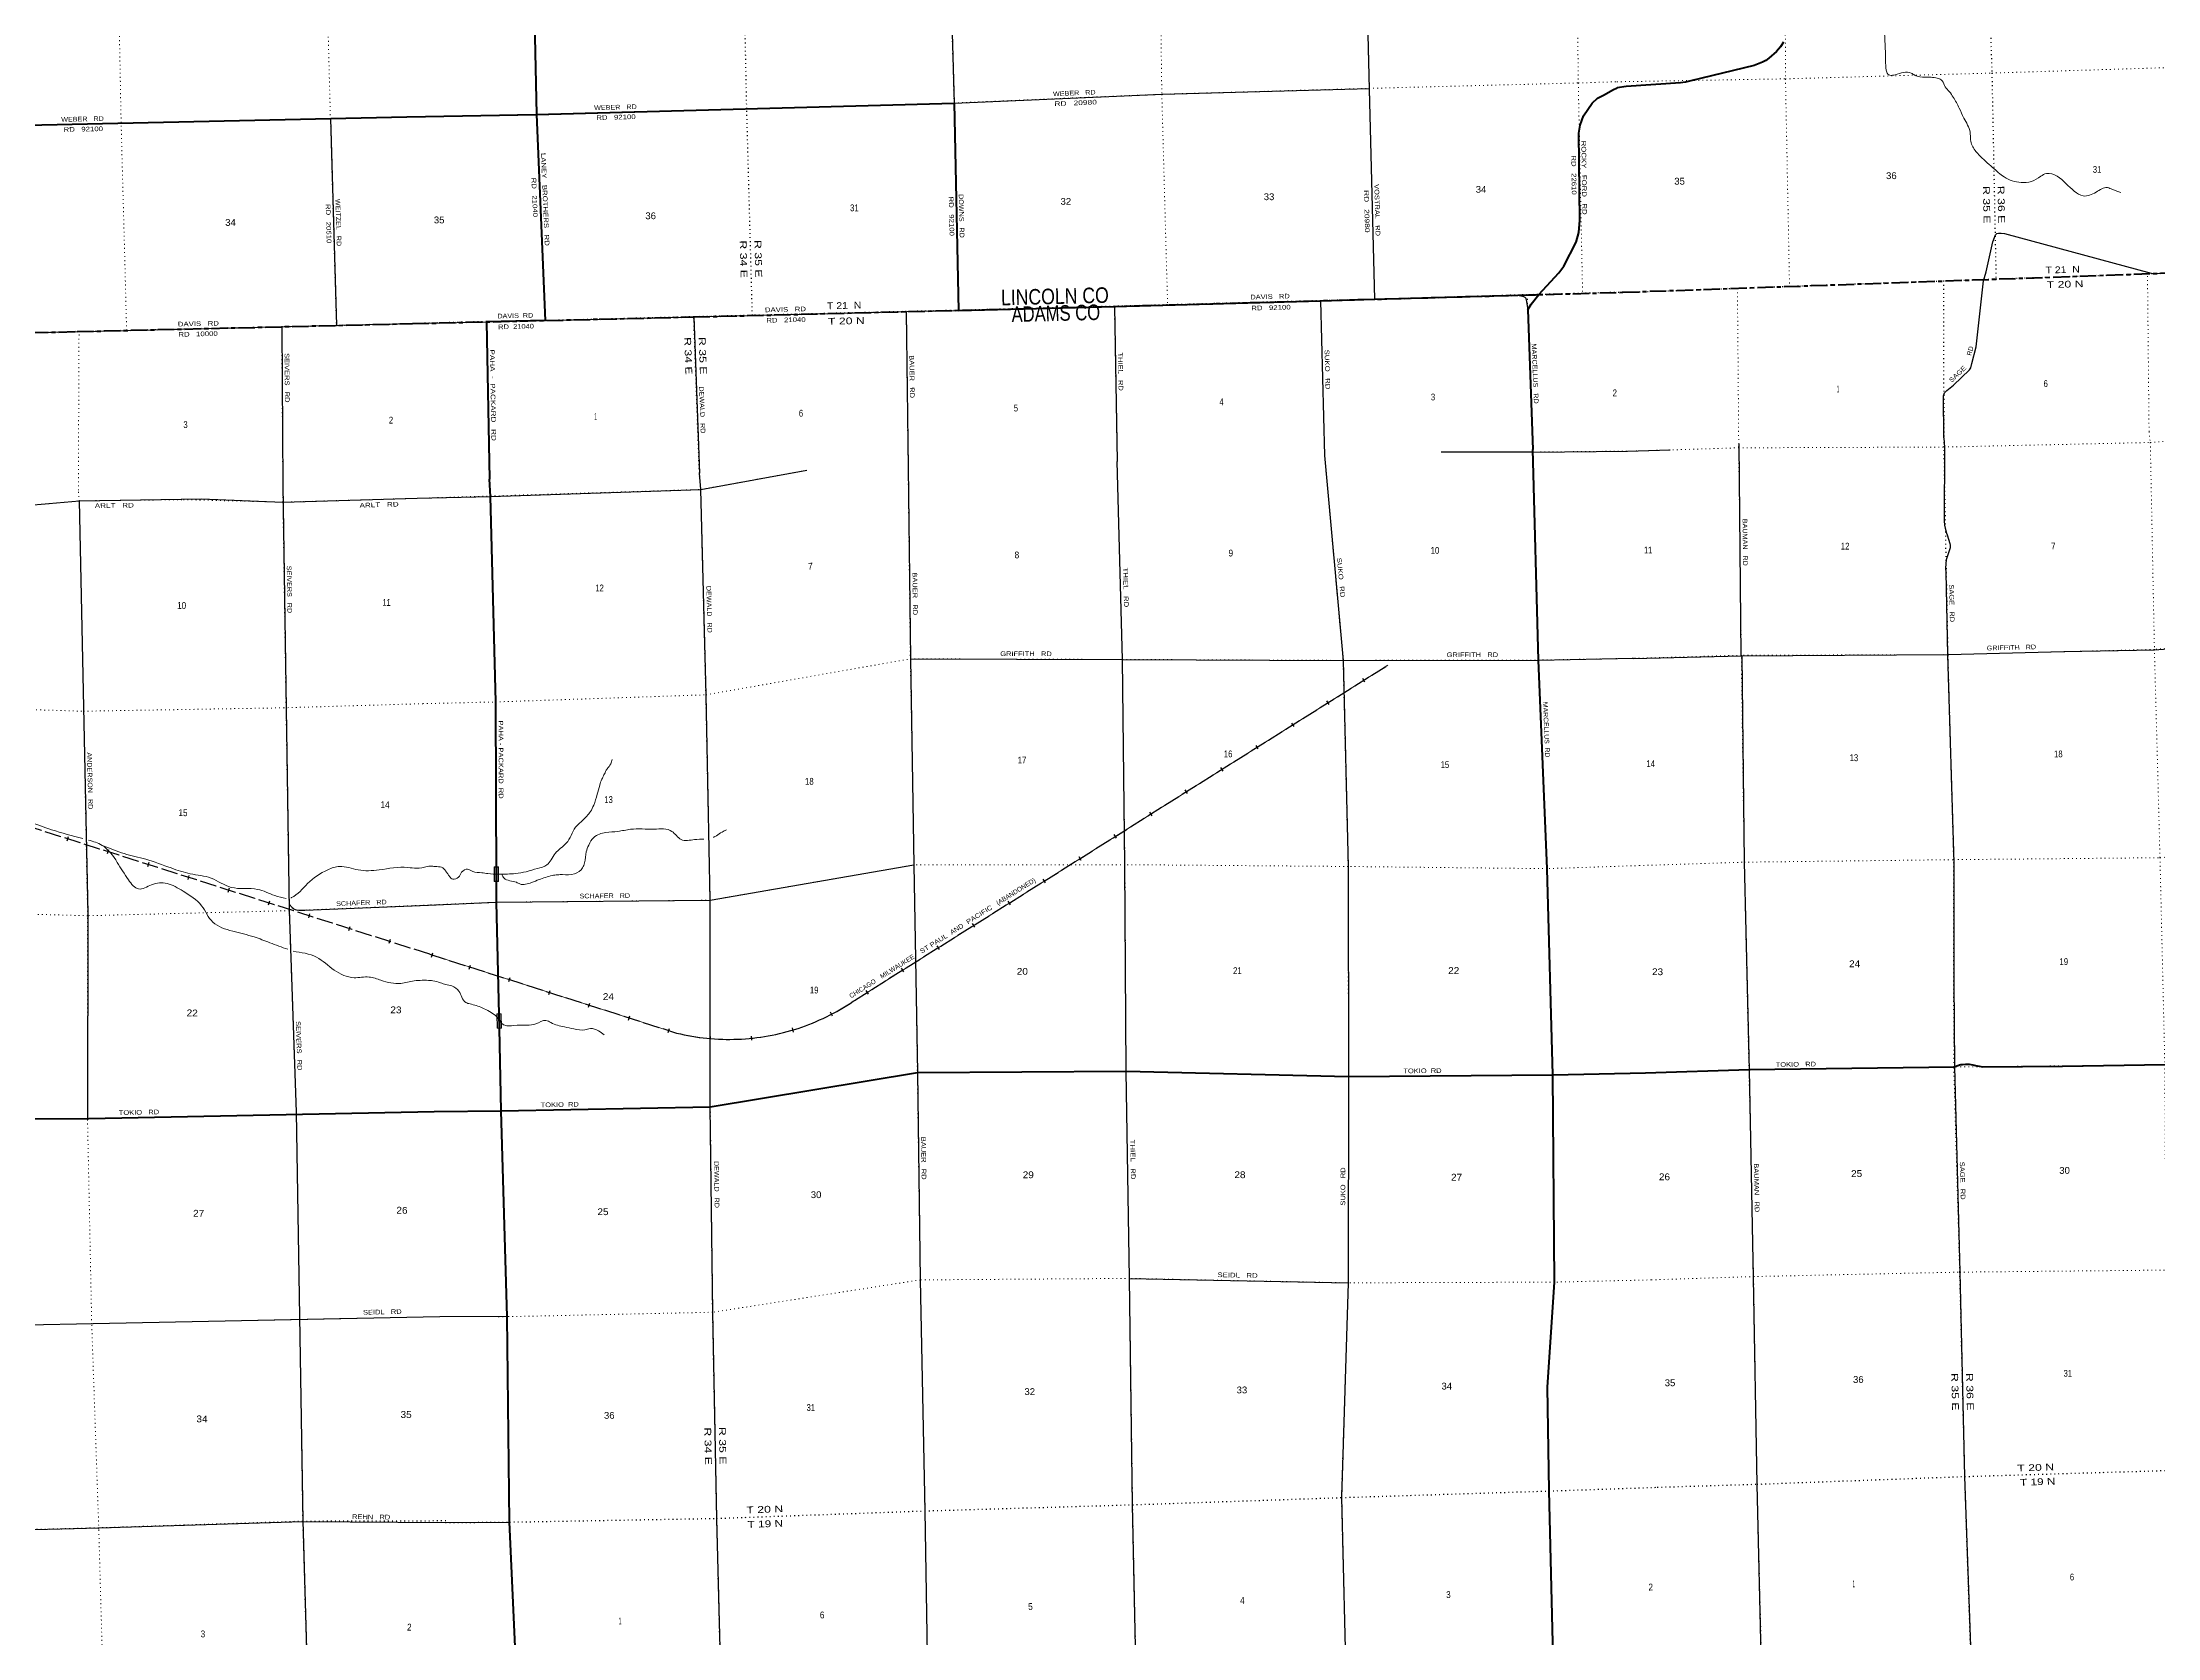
# Model space of a CAD drawing. Header units: feet. Extents: x 497223 to 751810, y -177792 to 12311.
# Drawn here: x 614375 to 668877, y -112905 to -71797 of the extents above; entities that cross this region are included whole.
import ezdxf
from ezdxf.enums import TextEntityAlignment as Align

# ---------------------------------------------------------------- set-up
doc = ezdxf.new("R2010")
doc.units = ezdxf.units.FT
doc.header["$LTSCALE"] = 70
for name, pattern in [('DOTTED', [1.5, 0.3, -1.2]), ('LONG_DASH_SHORT_DASH', [9.9, 6, -1.2, 1.5, -1.2]), ('LONG_DASHED', [7.5, 6, -1.5])]:
    doc.linetypes.add(name, pattern=pattern)
for name, color, linetype, lineweight in [('11', 7, 'LONG_DASH_SHORT_DASH', 60), ('26', 7, 'Continuous', 40), ('29', 7, 'Continuous', 25), ('34', 7, 'Continuous', 25), ('39', 7, 'Continuous', 13), ('6', 7, 'DOTTED', 25), ('61', 7, 'Continuous', 13), ('63', 7, 'Continuous', 25), ('7', 7, 'DOTTED', 13)]:
    doc.layers.add(name, color=color, linetype=linetype, lineweight=lineweight)
for name, color, linetype in [('12', 7, 'Continuous'), ('27', 7, 'Continuous'), ('30', 7, 'Continuous')]:
    doc.layers.add(name, color=color, linetype=linetype)

msp = doc.modelspace()

# ---------------------------------------------------------------- linework, layer by layer
at = {"layer": '11'}
msp.add_line((655100.04, -78237.95), (686280.58, -77136.82), dxfattribs=at)
for points in [[(623910.88, -79044.94), (631153.59, -78873.33), (642035.04, -78601.96), (655100.04, -78237.95)], [(592723, -79896.29), (599197.47, -79695.05), (605796.46, -79469.35), (615273.26, -79250.89), (623910.88, -79044.94)]]:
    msp.add_lwpolyline(points, dxfattribs=at)
at = {"layer": '26'}
for p, q in [((600436.3, -74233.96), (623764.28, -73717.92)), ((623764.28, -73717.92), (627106.67, -73654.27)), ((652387.24, -78312.35), (652929.19, -78297.91)), ((625821.56, -78999.67), (625897.97, -83050.97)), ((652647.12, -78694.48), (652781.96, -82293.01)), ((626200.65, -99326.89), (626152.21, -97203.63)), ((653290.67, -98397.99), (655681.26, -98353.5)), ((624469.4, -99342.17), (626200.65, -99326.89))]:
    msp.add_line(p, q, dxfattribs=at)
for points in [[(626884.7, -63269.11), (627106.67, -73654.27)], [(659232.71, -71796.93), (659157.69, -71910.01), (659053.78, -72034.7), (658860.12, -72207.76), (658779.42, -72268.32), (658693.68, -72308.69), (658480.25, -72390.7), (656851.78, -72786.33), (656714.08, -72820.92), (656586.12, -72841.07), (655185.89, -72931.95), (654947.74, -72966.85)], [(652929.19, -78297.91), (653449.79, -77739.11), (653578.47, -77562.88), (653892.04, -76947.23), (653964.76, -76701.79), (653987.41, -76380.98), (653958.87, -74139.6), (653996.28, -73933.26), (654081.21, -73693.59), (654306.87, -73362), (654440.85, -73240.04), (654613.76, -73147.38), (654838.26, -73023.31), (654951.63, -72966.28)], [(627106.67, -73654.27), (637864.78, -73365.75), (637984.56, -78703.79), (641997.15, -78601.08), (647304.29, -78455), (648706.62, -78415.34), (652387.24, -78312.35)], [(627106.67, -73654.27), (627331.43, -78962.89), (625821.56, -78999.67)], [(652647.12, -78694.48), (652707.59, -78586.28), (652736.19, -78545.36), (652929.19, -78297.91)], [(653290.67, -98397.99), (653143.18, -93089.62), (652925.71, -87714.15), (652781.96, -82293.01)], [(626075.88, -93419.16), (626056.7, -88793.72), (625923.57, -83497.15), (625897.97, -83050.97)], [(626152.21, -97203.63), (626078.1, -93955.52), (626075.88, -93419.16)], [(626200.65, -99326.89), (631585.62, -99222.41), (636920.32, -98340.91), (642298.63, -98305.1), (648027.56, -98443.52), (653290.67, -98397.99)], [(653754.6, -125639.01), (653752.16, -125597.74), (653728.93, -125206), (653520.23, -119864.62), (653326.21, -114452.39), (653194.45, -109123.54), (653155.56, -106447.47), (653336.01, -103742.72), (653290.67, -98397.99)], [(655679.95, -98353.61), (658353.97, -98267.91), (663638, -98197.05), (663700, -98168.54), (663725.06, -98157.02), (663750, -98149.65), (663769.96, -98143.75), (663801, -98138.01), (663830.72, -98133.29), (663851, -98131.94), (663923.71, -98127.09), (664018.64, -98130.72), (664112.67, -98144.24), (664179.46, -98160.1), (664369.51, -98191.95), (666425.3, -98178.22), (669068.53, -98138.67)], [(604996.25, -99750.52), (610250.58, -99546.84), (615573.52, -99525.04), (624468.91, -99342.17)], [(626902.38, -125897.69), (626809.45, -122935.84), (626732.61, -120486.97), (626644.49, -115024.19), (626414.55, -109925.13), (626354.15, -104633.12), (626200.65, -99326.89)]]:
    msp.add_lwpolyline(points, dxfattribs=at)
at = {"layer": '29'}
for p, q in [((621797.48, -73761.43), (621950.89, -79091.68)), ((647310.98, -78454.96), (647410.92, -82447)), ((623910.88, -79044.94), (625821.56, -78999.67)), ((631161.05, -78869.46), (631304.65, -82901.09)), ((636631.62, -78736.14), (636682.41, -82750.74)), ((641998.31, -78602.98), (642068.58, -82598.9)), ((620542.76, -79125.26), (620572, -83197.34)), ((655219, -82329.05), (656316, -82297.05)), ((658082.76, -82139.81), (658139, -87593.05)), ((652785.6, -82355.65), (650414.47, -82361.04)), ((652784.04, -82355.15), (655219, -82329.05)), ((658141, -87595.05), (658165, -87599.05)), ((642386.28, -103646.95), (648021.9, -103761.08)), ((624615.03, -104630.76), (626353.97, -104624.12)), ((624761.77, -109938.72), (626414.55, -109925.13))]:
    msp.add_line(p, q, dxfattribs=at)
for points in [[(637710.23, -67941.24), (637864.78, -73365.75)], [(648464.95, -69121.97), (648560.59, -73000.72), (648702.38, -78416.2)], [(637864.78, -73365.75), (643242.31, -73134.6), (648560.19, -72984.61)], [(663366.34, -81985.85), (663362.77, -80906.21), (663387.83, -80832.44), (663404.44, -80808.43), (663446.67, -80767.95), (663616.57, -80628.06), (664028.27, -80234.41), (664044.91, -80212.8), (664059.67, -80182.33), (664089.15, -80076.56), (664202.33, -79646.53), (664391.93, -77943.59), (664461.17, -77709.25), (664631.19, -76938.67), (664699.62, -76758.58), (664731.52, -76727.71), (664777.15, -76716.9), (664842.26, -76712.93), (664926.21, -76726.05), (668706.38, -77745.14), (668777.35, -77751.82), (668925.01, -77748.12)], [(652387.24, -78312.35), (652508.92, -78335.05), (652538.32, -78346.5), (652571.14, -78363.45), (652585.33, -78377.65), (652595.72, -78391.5), (652601.7, -78408.24), (652606.07, -78424.62), (652647.12, -78694.48)], [(627331.43, -78962.89), (631214.01, -78868.17), (636647.78, -78735.75), (637984.56, -78703.79)], [(604200.79, -79522.24), (605812.37, -79471.36), (611266.73, -79345.07), (615441.11, -79246.92), (620610.03, -79123.66), (623910.88, -79044.94)], [(663366.34, -81985.85), (663381, -82235.05), (663377, -84136.05)], [(624034.73, -83545.99), (625923.57, -83497.15), (631341.34, -83319.44), (634070.56, -82823.93)], [(636682.41, -82750.74), (636739.51, -87683.53), (636832.55, -92993.01), (636920.32, -98340.91), (636993.89, -103685.06), (637112.24, -109637.04), (637201, -114934.52), (637355.58, -120287.01), (637555.64, -125705.25), (637636.65, -128561.12)], [(642576.54, -114763.72), (642465.85, -109478.78), (642386.28, -103646.95), (642298.63, -98305.1), (642267.95, -92986.27), (642201.59, -87698.41), (642068.58, -82598.9)], [(647410.92, -82447), (647887.82, -87722.81), (648019.22, -93033.52), (648027.56, -98443.52), (648021.9, -103761.08), (647845.13, -109293.8), (647980.39, -114596.37), (648109.66, -119999.85), (648290.87, -125378.08)], [(620572, -83197.34), (620734.17, -94152.79), (620919.3, -99362.02), (621084.72, -109892.5), (621321.55, -118005.62), (621308.36, -118032.03), (621286.44, -118040.26)], [(632287.03, -125875.87), (632104.72, -120542.01), (631887.37, -115172.58), (631753.3, -109829.67), (631648.12, -104518.42), (631585.62, -99222.41), (631583.18, -93903), (631476.36, -88609.93), (631341.34, -83319.44), (631304.65, -82901.09)], [(604472.95, -84074.68), (609884.04, -83689.43), (609981.89, -83690.33), (612244.51, -83857.96), (612395.89, -83856.7), (612577.86, -83863.89), (612690.99, -83854.25), (613360.14, -83786.82), (615333.61, -83611.53), (618479.12, -83562.76), (620569.47, -83646.43), (624034.04, -83546.01)], [(615327.43, -83611.63), (615544.49, -94243.4), (615540.16, -99525.18)], [(663377, -84136.05), (663383.65, -84234.91), (663397.33, -84318.1), (663436.28, -84443.41), (663451.01, -84487.64), (663523.63, -84709.83), (663533.11, -84757.22), (663533.11, -84801.45), (663532.05, -84819.35), (663431.02, -85135.26), (663418.38, -85223.72), (663414.17, -85358.51), (663418, -85450.05)], [(663418, -85450.05), (663461, -87580.05), (663625, -92935.05), (663629, -95977.05), (663639, -98197.05), (663778, -103482.05), (663899, -108747.05), (664086, -114102.05), (664248, -119750.05)], [(655372.91, -87670.31), (658145, -87605.05), (663481, -87571.05), (666456, -87496.05), (668799, -87449.05), (670861, -87292.05), (672651, -87156.05), (674303, -87024.05), (679675, -87006.05), (685021, -86619.05), (686565.75, -86574.76)], [(636739.51, -87683.53), (642201.59, -87698.41), (647887.82, -87722.81), (652925.71, -87714.15), (655372.08, -87669.15)], [(658163, -87593.05), (658223, -92922.05), (658350, -98278.05), (658453, -103631.05), (658545, -108955.05), (658660, -113713.05), (658675, -114253.05), (658857, -119553.05), (658990, -123024.05)], [(624321.52, -94026.13), (626078.1, -93955.52), (631583.18, -93903), (636832.55, -92993.01)], [(620731.91, -94000.14), (620809.8, -94092.66), (620845, -94119.07), (620850.77, -94124.31), (620890.87, -94143.78), (620921.78, -94150.8), (620983.25, -94156.98), (621139.68, -94154.98), (624321.52, -94026.13)], [(593387.98, -105334.35), (594416.46, -105242.81), (605037.54, -105025.2), (624614.21, -104630.83)], [(593527.65, -110677.15), (594507.98, -110625.66), (599895.82, -110537.87), (605214.44, -110365.4), (610521.48, -110211.34), (615833.16, -110077.28), (621075.04, -109906.83), (624761.76, -109938.72)]]:
    msp.add_lwpolyline(points, dxfattribs=at)
at = {"layer": '34'}
for p, q in [((615044.83, -92271.6), (615011.21, -92376.98)), ((616081.22, -92602.19), (616047.61, -92707.57)), ((617117.61, -92932.78), (617084, -93038.16)), ((618154, -93263.37), (618120.39, -93368.75)), ((619190.39, -93593.96), (619156.78, -93699.34)), ((620226.78, -93924.55), (620193.17, -94029.93)), ((621263.18, -94255.14), (621229.56, -94360.52)), ((622299.57, -94585.73), (622265.95, -94691.1)), ((623335.96, -94916.32), (623302.34, -95021.69))]:
    msp.add_line(p, q, dxfattribs=at)
at = {"layer": '34', "linetype": 'LONG_DASHED'}
msp.add_lwpolyline([(624356.15, -95294.16), (609408.54, -90531.04), (608995.36, -90404.33), (608815.63, -90357.62), (608653.08, -90338.7), (608513.05, -90333.59), (600997.14, -90401.73), (600221.12, -90427.53), (599935.51, -90442.27), (599542.63, -90475.67), (599139.83, -90529.95), (596236.14, -90935.72), (595674.54, -91010.31), (595518.92, -91022.82), (595358.64, -91022.37), (595213.47, -91011.87), (595001.82, -90987.63), (593005.93, -90742.37)], dxfattribs=at)
at = {"layer": '34', "linetype": 'LONG_DASHED', "lineweight": 13}
msp.add_lwpolyline([(624358.05, -95295.35), (609409.76, -90527.13), (608996.48, -90400.38), (608816.39, -90353.58), (608653.39, -90334.61), (608513.11, -90329.49), (600997.05, -90397.63), (600220.95, -90423.43), (599935.23, -90438.18), (599542.18, -90471.59), (599139.27, -90525.89), (596235.59, -90931.66), (595674.11, -91006.23), (595518.76, -91018.72), (595358.79, -91018.27), (595213.85, -91007.79), (595002.3, -90983.56), (593006.43, -90738.3)], dxfattribs=at)
at = {"layer": '39'}
for points in [[(659244, -68730.41), (659301.72, -68741.38), (659752.95, -68750.68), (659925.09, -68714.43), (660045.19, -68689.46), (660076.93, -68744.94), (660100.4, -68792.59), (660258.84, -68770.72), (660517.99, -68678.16), (660832.92, -68564.17), (661026.12, -68561.56), (661205.96, -68657.69), (661471.3, -68787.93), (661736.19, -69119.05), (661881.63, -69571.54), (661913.81, -69860.02), (661872.35, -70614.25), (661875.57, -70875.3), (661842.58, -71281.84), (661861.64, -72040.65), (661882.8, -72512.18), (661923.98, -72617.65), (661977.07, -72644.51), (662113.6, -72631.2), (662529.23, -72591.13), (662611.16, -72641.4), (662751.27, -72684.25), (663037.52, -72697.49), (663324.05, -72793.08), (663404.79, -72945.82), (663506.78, -73065.9), (663609.55, -73214.1), (663764.22, -73491.61), (663882.13, -73749.92), (664045.24, -74113.6), (664054.67, -74308.21), (664099.04, -74455.79), (664266.69, -74692.82), (664624.12, -75021.73), (664922.88, -75267.68), (665355.65, -75409.99), (665622.63, -75381.51), (665862.5, -75247.22), (666009.6, -75179.43), (666285.34, -75249.16), (666728.89, -75634.26), (666959.75, -75755.29), (667289.21, -75657.02), (667581.96, -75541.55), (667714.13, -75588.61), (667927.61, -75663.85)], [(604864.63, -90016.99), (604987.62, -90067.44), (605344.5, -90201.3), (605755.61, -90239.63), (606195.16, -90269.28), (606508.07, -90250.02), (607006.33, -90074.8), (607442.76, -89992), (607684.32, -90037.61), (607832.44, -90062.91), (608273.31, -90078.54), (608561.47, -90046.86), (608908.65, -90114.56), (609392.56, -90155.51), (609510.29, -90177.36), (609664.72, -90377.46), (610012.39, -90382.83), (610333.16, -90527.44), (610628.57, -90543.87), (610790.23, -90627.21), (611026.23, -90610.6), (611146.03, -90634.43), (611356.56, -90732.91), (611658.91, -90867.83), (612051.9, -91073.38), (612724.24, -91382.13), (613247.17, -91613.32), (614044.04, -91882.48), (614612.53, -92085.65), (615420.27, -92311.47)], [(626126.83, -93229.8), (626143.9, -93230.53), (626361.75, -93228.07), (626563.22, -93213.86), (626842.73, -93167.81), (627131.53, -93083.27), (627377.82, -92991.54), (627484.11, -92862.37), (627587.61, -92694.96), (627874.82, -92435.08), (628001.77, -92230.9), (628114.52, -92022.99), (628254.85, -91881.02), (628405.15, -91732.81), (628497.62, -91618.03), (628581.06, -91457.08), (628672.07, -91173.01), (628735.84, -90937.88), (628793.23, -90785.52), (628820.39, -90732.56), (628831.79, -90698.05), (628888.08, -90590.07), (628926.92, -90516.7), (629021.12, -90387.78), (629053.13, -90276.26)], [(631423.06, -92328.65), (631179.81, -92341.04), (630834.73, -92338.05), (630598.41, -92129.23), (630137.21, -92072.18), (629529.95, -92074.57), (629202.21, -92129.67), (628898.09, -92156.07), (628581.96, -92285.51), (628452.79, -92479.66), (628389.79, -92654.3), (628345.17, -92937.42), (628295.39, -93067.44), (628082.66, -93220.97), (627778.45, -93243.34), (627651.4, -93245.95), (627508.58, -93267.02), (627340.08, -93314.83), (627173.76, -93370.65), (626979.62, -93447.2), (626679.74, -93483.59), (626590.09, -93441.08), (626273.15, -93334.71), (626211.86, -93232.49)], [(632001.89, -92090.35), (631888.01, -92145.1), (631744.71, -92240.76), (631665.24, -92282.71)], [(615564.74, -92354.24), (615915.87, -92488.49), (616306.21, -92927.63), (616596.11, -93378.44), (616856.44, -93612.69), (617189.18, -93503.74), (617588.47, -93471.92), (618003.48, -93669.01), (618479.52, -94047.88), (618766.56, -94464.57), (619281.52, -94699.94), (619832.72, -94848.16), (620236.45, -94997.21), (620699.78, -95167.48)], [(615944.4, -92502.62), (616486.54, -92700.98), (617038.4, -92845.81), (617693.12, -93072.19), (618188.48, -93221.11), (618724.66, -93333.43), (619241.69, -93570.77), (619921.85, -93622.01), (620364.24, -93782.38), (620658.97, -93858.99)], [(620775.46, -93844.21), (620793.93, -93836.43), (621209.36, -93474.56), (621731.99, -93116.67), (622035.02, -93032.42), (622512.05, -93121.75), (623053.49, -93119.37), (623793.55, -93058.87), (624018.32, -93078.67), (624294.72, -93033.94)], [(624294.72, -93033.94), (624368.13, -93023.07), (624497.5, -93034.53), (624586.36, -93038.75), (624663.25, -93049.27), (624770.24, -93149.87), (624820.09, -93219.4), (624865.87, -93287), (624948.07, -93359.89), (625098.34, -93308.43), (625178.5, -93183.82), (625334.19, -93102.02), (625464.51, -93159.81), (625695.25, -93195.39), (625857.14, -93218.27), (626129.45, -93229.95)], [(620835.29, -95216.67), (621441.81, -95372.09), (621894.41, -95701.15), (622408.42, -95898.34), (622795.94, -95880.82), (623101.1, -95965.42), (623612.21, -96044.04), (623954.44, -95980.84), (624376.02, -95970.15)], [(626204.79, -97065.4), (626051.41, -96876.83), (625897.95, -96773.15), (625710.29, -96674.2), (625395.5, -96573.83), (625285.8, -96537.78), (625182.06, -96398.81), (625110.3, -96245.07), (624925.97, -96111.79), (624771.87, -96074.64), (624635.79, -96031.07), (624436.94, -95976.69), (624376.02, -95970.15)], [(628851.95, -97369.64), (628706.64, -97269.82), (628495.57, -97209.65), (628355.06, -97244.79), (628067.97, -97216.41), (627824.88, -97168.99), (627479.53, -97055.14), (627347.24, -96999.4), (627092.85, -97089.28), (626865.57, -97124.18), (626518.64, -97129.28), (626292.55, -97123.85), (626233.36, -97090.79), (626202.36, -97062.93)]]:
    msp.add_spline(points, degree=3, dxfattribs=at)
at = {"layer": '6'}
for p, q in [((663355.44, -77941.88), (663366.34, -81985.85)), ((631304.69, -82901.09), (631161.05, -78869.46))]:
    msp.add_line(p, q, dxfattribs=at)
for points in [[(663757.72, -36119.58), (663851.46, -40643.02), (663959.97, -46022.82), (664069.25, -51348.77), (664174.11, -56649.3), (664295.35, -61955.27), (664433.12, -67276.92), (664604.87, -72589.71), (664711.03, -77893)], [(632670.47, -78832.97), (632525.09, -73506.42), (632413.33, -68078.19), (632254.24, -63377.39)], [(655100.04, -78237.95), (658049.11, -78135.58), (659391.24, -78083.67), (663355.44, -77941.88), (664711.03, -77893), (668614.16, -77760.43), (669996.63, -77709.71), (674040.26, -77567.37), (675388.52, -77519.11), (679413.22, -77379.34), (680765.8, -77328.44), (684785.29, -77189.63), (686280.58, -77136.82)], [(655100.04, -78237.95), (654060.49, -78267.21), (652632.41, -78303.28), (648702.78, -78421.12), (647310.98, -78454.96), (643368.29, -78562.87), (641997.29, -78599.94), (637984.94, -78703.12), (636631.93, -78734.73), (632670.47, -78832.97), (631161.05, -78869.46), (627329.37, -78969.61), (625820.64, -78993.22), (623910.88, -79044.94)], [(592723, -79896.29), (593938.49, -79858.43), (595136.88, -79818.88), (599199.4, -79699.79), (600491.73, -79651.01), (604399.47, -79515.42), (605813.59, -79466.48), (609914.67, -79368.55), (611205.63, -79342.62), (615321.03, -79249.42), (616547.94, -79217.18), (620542.32, -79123.48), (621951.27, -79091.76), (623910.88, -79044.94)], [(664501.91, -127791.11), (664498.54, -127531.74), (664421.29, -124825.83), (664237.78, -119465.1), (664086.61, -114109.66), (663907.17, -108750.85), (663780.26, -103485.58), (663775.03, -103175.21), (663630.69, -98198.66), (663624.86, -92857.97), (663475.39, -87575.08), (663372.71, -82226.57), (663373.71, -81985.64)], [(632355.31, -128706.56), (632287.03, -125875.87), (632104.72, -120542.01), (631887.37, -115172.58), (631753.3, -109829.67), (631648.12, -104518.42), (631585.62, -99222.41), (631583.18, -93903), (631476.36, -88609.93), (631341.16, -83310.44), (631304.69, -82901.09)], [(655985.2, -109026.91), (658557.02, -108948.38), (663907.17, -108750.85), (669280.15, -108590.13), (674671.08, -108406.75), (680025.86, -108235.33), (685392.91, -108071.69), (687215.67, -108026.14)], [(624761.76, -109938.72), (626414.55, -109925.13), (631753.3, -109829.67), (637112.24, -109637.04), (642465.85, -109478.78), (647845.13, -109293.8), (653194.45, -109123.54), (655990.11, -109028.19)], [(624772.44, -109896.67), (621081.24, -109907.57), (615824.96, -110080.4), (610533.14, -110214.05), (605247.35, -110365.78), (599879.16, -110539.81), (594504.91, -110628.32), (593527.65, -110677.15)]]:
    msp.add_lwpolyline(points, dxfattribs=at)
at = {"layer": '61'}
for p, q in [((626014.24, -93042.73), (626126.74, -93042.1)), ((626016.36, -93417.73), (626014.24, -93042.73)), ((626084.17, -96828.18), (626196.64, -96825.8)), ((626092.1, -97203.1), (626084.17, -96828.18))]:
    msp.add_line(p, q, dxfattribs=at)
for points in [[(626126.74, -93042.1), (626128.86, -93417.09), (626016.36, -93417.73)], [(626196.64, -96825.8), (626204.57, -97200.72), (626092.1, -97203.1)]]:
    msp.add_lwpolyline(points, dxfattribs=at)
for points in [[(626118.79, -93050.14), (626022.28, -93050.68), (626024.3, -93409.68), (626120.81, -93409.14)], [(626188.81, -96833.96), (626092.33, -96836), (626099.92, -97194.93), (626196.4, -97192.89)]]:
    msp.add_lwpolyline(points, close=True, dxfattribs=at)
at = {"layer": '63', "lineweight": 13}
for p, q in [((635300.29, -96483.42), (649042.4, -87844.24)), ((624352.27, -95293.09), (630717.36, -97325.31))]:
    msp.add_line(p, q, dxfattribs=at)
at = {"layer": '63'}
for p, q in [((648452.62, -88281.29), (648393.75, -88187.65)), ((647532, -88856.97), (647473.13, -88763.32)), ((646625.66, -89429.84), (646566.79, -89336.19)), ((645705.04, -90005.51), (645646.17, -89911.87)), ((644798.69, -90578.38), (644739.82, -90484.74)), ((643878.07, -91154.06), (643819.21, -91060.42)), ((642971.73, -91726.93), (642912.86, -91633.29)), ((642051.11, -92302.61), (641992.24, -92208.97)), ((641144.77, -92875.48), (641085.9, -92781.84)), ((640224.15, -93451.16), (640165.28, -93357.52)), ((639317.8, -94024.03), (639258.93, -93930.39)), ((638397.18, -94599.71), (638338.31, -94506.07)), ((624404.95, -95367.08), (624438.59, -95261.71)), ((637490.84, -95172.58), (637431.97, -95078.94)), ((625370.6, -95677.12), (625404.24, -95571.75)), ((626392.81, -96000.75), (626426.45, -95895.38)), ((636570.22, -95748.26), (636511.35, -95654.61)), ((627426.36, -96333.47), (627460.01, -96228.11)), ((635663.87, -96321.13), (635605, -96227.48)), ((628448.57, -96657.1), (628482.21, -96551.73)), ((629482.13, -96989.83), (629515.77, -96884.46)), ((634733.54, -96887.68), (634681.69, -96789.97)), ((630504.33, -97313.46), (630537.98, -97208.09)), ((631578.97, -97523.96), (631588.98, -97413.8)), ((632659.91, -97512.22), (632648.95, -97402.15)), ((633733.52, -97299.29), (633701.91, -97193.29))]:
    msp.add_line(p, q, dxfattribs=at)
at = {"layer": '63', "linetype": 'LONG_DASHED'}
msp.add_lwpolyline([(624357.43, -95293.58), (630717.66, -97324.25), (630814.34, -97347.4), (630911.05, -97368.2), (631008.17, -97387.35), (631106.11, -97405.54), (631204.04, -97421.38), (631301.82, -97435.43), (631400.42, -97448.51), (631499.02, -97459.25), (631597.47, -97468.19), (631696.88, -97475.62), (631795.6, -97481.12), (631894.58, -97485.52), (631994.09, -97487.71), (632092.91, -97487.97), (632192.16, -97486.58), (632291.11, -97483.94), (632390.6, -97479.1), (632489.26, -97472.89), (632588.46, -97464.46), (632686.83, -97454.67), (632785.6, -97443.22), (632883.68, -97429.83), (632981.61, -97414.66), (633079.27, -97398.26), (633176.91, -97379.5), (633274.27, -97359.5), (633370.93, -97337.59), (633467.31, -97314.43), (633563.13, -97288.79), (633658.67, -97261.91), (633753.38, -97233.67), (633847.94, -97203.63), (633941.8, -97171.65), (634035.52, -97137.9), (634128.26, -97103.31), (634220.45, -97066.25), (634311.81, -97027.81), (634402.88, -96988.14), (634492.57, -96946.96), (634582.24, -96903.42), (634670.96, -96859.07), (634758.42, -96812.66), (634845.46, -96765.56), (634931.95, -96715.98), (635016.9, -96665.44), (635101.03, -96613.53), (635185.02, -96559.83), (635267.07, -96504.48), (635299.69, -96482.5), (649041.81, -87843.31)], dxfattribs=at)
at = {"layer": '63', "lineweight": 13}
msp.add_arc((632072.09, -91805.14), 5683.98, 256.21129, 304.60722, dxfattribs=at)
at = {"layer": '7'}
for p, q in [((668655, -81830.52), (668614.16, -77760.43)), ((647410.92, -82447), (647309.49, -78452.8)), ((652632.41, -78303.28), (652781.96, -82293.01)), ((658049.11, -78135.58), (658082.76, -82139.81)), ((625820.64, -78993.22), (625897.97, -83050.97)), ((636682.41, -82750.74), (636631.62, -78736.14)), ((641997.29, -78599.94), (642068.58, -82598.9)), ((615304.02, -83340.88), (615321.03, -79249.42)), ((620542.32, -79123.48), (620572, -83197.34)), ((658081.06, -82245.88), (658081.06, -82142.14)), ((625896.58, -83051.01), (625896.5, -83047.95))]:
    msp.add_line(p, q, dxfattribs=at)
for points in [[(652998.29, -36432.6), (653011.22, -40939.94), (653264.37, -46245.46), (653470.01, -51345.94), (653604.04, -56633.34), (653720.45, -62110.23), (653885.64, -67483.68), (653949.59, -72844.46), (654060.49, -78267.21)], [(658424.94, -36269.63), (658475.12, -40798.7), (658591.37, -46148.65), (658805.08, -51220.09), (658944.06, -56519.25), (659001.97, -61937.21), (659266.48, -67400.45), (659287.95, -72738.93), (659391.24, -78083.67)], [(637984.94, -78703.12), (637865.18, -73359.18), (637714.62, -67952.67), (637580.95, -62651.32), (637351.31, -57049.09), (637779.03, -54613.04), (637636.2, -51767.99), (637151.89, -46759.74), (636952.5, -41394.84), (636819.45, -36893.65)], [(642221.17, -36741.01), (642356.4, -41243.69), (642497.48, -46625.54), (642930.94, -51733.24), (643049.37, -54328.78), (642945.03, -57133.01), (643044.31, -62551.71), (643149.46, -67839.37), (643218.45, -73139.62), (643368.29, -78562.87)], [(648702.78, -78421.12), (648559.58, -72984.16), (648436.95, -67734.2), (648408.04, -62415.24), (648293.97, -56837.56), (648318.81, -54231.93), (648211.35, -51567.72), (647842.49, -46457.09), (647738.12, -41073.47), (647605.01, -36587.58)], [(616547.94, -79217.18), (616405.82, -73864.03), (616303.3, -68592.73), (616199.03, -63315.99), (616092.41, -57910.39), (615903.16, -52511.4), (615800.5, -47103.67), (615734.59, -41825.73), (615681.6, -37478.56)], [(621026.76, -37332.52), (621057.12, -41760.43), (621159.78, -47049.31), (621485.52, -52361.45), (621611.82, -57691.9), (621520.18, -63031.16), (621652.37, -68296.95), (621798.29, -73765.21), (621951.27, -79091.76)], [(626407.04, -42419.52), (626509.54, -46928.73), (626757.08, -52153.91), (626978.58, -57512.46), (626927.8, -62778.14), (626989.5, -68168.96), (627105.85, -73651.83), (627329.37, -78969.61)], [(654943.33, -72814.02), (659287.95, -72738.93), (664604.87, -72589.71), (669943.48, -72423.91), (675227.77, -72187.09), (680620.91, -72100.32), (685908.6, -71913.64), (686122.16, -71903.47)], [(623764.28, -73717.92), (627105.85, -73651.83), (632525.09, -73506.42), (637865.18, -73359.18), (643218.77, -73135.04), (648559.58, -72984.16), (653949.59, -72844.46), (654943.33, -72814.02)], [(623764.28, -73717.92), (621797.66, -73761.27), (616424.13, -73878.68), (611102.26, -73996.39), (605725.33, -74115.89), (600436.53, -74232.35), (594998.41, -74444.08), (592582.61, -74525.62)], [(655230.53, -82332.9), (658081.06, -82245.88), (663372.71, -82226.57), (668686.67, -82108.16), (674348.08, -81661.93)], [(653795.96, -127466.37), (653728.93, -125206), (653520.23, -119864.62), (653326.21, -114452.39), (653194.45, -109123.54), (653155.56, -106447.47), (653336.01, -103742.72), (653290.67, -98397.99), (653143.36, -93098.62), (652925.71, -87714.15), (652781.96, -82293.01)], [(659134.42, -127943.79), (659031.73, -124964.36), (658851.49, -119571.3), (658687.92, -114202.04), (658557.02, -108948.38), (658464.84, -103608.27), (658346.49, -98278.27), (658223.5, -92922.18), (658149.43, -87591.15), (658079.7, -82139.9)], [(668655, -81830.52), (668686.67, -82108.16), (668792.76, -87430.38), (668936.37, -92807.09), (669060.69, -98133.99), (669089.7, -103432.73), (669288.35, -108588.9), (669433.86, -113864.4), (669572.66, -119208.03), (669738.17, -124659.91)], [(624034.73, -83545.99), (631341.34, -83319.44), (634070.53, -82823.93)], [(636682.4, -82750.75), (636739.51, -87683.53), (636833.81, -92918.67), (636920.32, -98340.91), (636993.89, -103685.06), (637112.24, -109637.04), (637201, -114934.52), (637349.61, -120297.29), (637555.64, -125705.25), (637636.65, -128561.12)], [(643044.58, -128411), (642971.43, -125529.59), (642753.96, -120154.12), (642576.54, -114763.72), (642465.85, -109478.78), (642386.28, -103646.95), (642298.63, -98305.1), (642267.95, -92986.27), (642201.59, -87698.41), (642068.58, -82598.9)], [(647410.92, -82447), (647887.82, -87722.81), (648019.22, -93033.52), (648027.56, -98443.52), (648021.9, -103761.08), (647845.13, -109293.8), (647980.39, -114596.37), (648109.66, -119999.85), (648290.87, -125378.08), (648379.68, -128255.67)], [(650414.17, -82361.05), (652763.07, -82355.7), (655219, -82329.05)], [(616249.95, -129150.96), (616194.41, -126491.59), (616116.32, -121033.12), (615986.35, -115713.59), (615830.9, -110119.15), (615648.03, -104824.34), (615540.16, -99525.18), (615542.12, -94298.95), (615440.42, -89030.24), (615327.88, -83613.43), (615304.02, -83340.88)], [(620572, -83197.34), (620575.17, -83648.3), (620654.6, -88947.72), (620735.23, -94183.33), (620917.56, -99413.5), (621006.03, -104701.48), (621084.85, -109911.18), (621242.76, -115423.36), (621323.16, -118021.06), (621344.86, -120819.78), (621475.53, -126227.72), (621540.97, -129004.94)], [(596297.56, -83849.71), (599294.76, -84016.68), (604472.33, -84075.83), (609950.03, -83693.5), (612544.06, -83874.09), (615327.43, -83611.63), (618008.55, -83581.86), (620577.58, -83645.89), (624034.73, -83545.99)], [(686566.07, -86573.35), (685023.5, -86624.86), (679671.64, -87007.91), (674299.08, -87021.54), (668793.35, -87440.1), (663475.39, -87575.08), (658149.43, -87591.15), (655369.7, -87669.25)], [(624180.36, -88838.35), (626056.7, -88793.72), (631476.36, -88609.93), (636739.51, -87683.53), (642201.59, -87698.41), (647887.82, -87722.81), (652925.71, -87714.15), (655372.08, -87669.15)], [(592965.34, -89166.76), (594141.44, -89106.74), (599385.68, -89286.66), (604774.29, -89076.64), (610017.77, -88872.78), (615438.01, -89032.65), (620593.08, -88944.55), (624180.36, -88838.35)], [(655524.46, -93010.39), (658223.5, -92922.18), (663624.86, -92857.97), (668936.37, -92807.09), (674403.55, -92360.87), (679705.22, -92329.8), (682449.67, -92054.02), (685182.76, -91982.13), (686724.34, -91981.03)], [(655526.59, -93009.32), (653143.18, -93089.62), (648019.22, -93033.52), (642267.95, -92986.27), (636832.55, -92993.01), (631583.18, -93903), (626078.1, -93955.52), (624322.81, -94026.08)], [(626152.21, -97203.63), (626078.1, -93955.52), (626075.86, -93415.49)], [(624321.52, -94026.13), (620735.83, -94171.87), (615542.12, -94301.36), (610139.27, -94154.23), (604865.76, -94406.59), (599481.96, -94528.38), (594219.07, -94452.52), (593105.22, -94517.67)], [(626809.5, -122937.56), (626732.61, -120486.97), (626644.49, -115024.19), (626414.55, -109925.13), (626354.15, -104633.12), (626200.65, -99326.89), (626152.17, -97201.84)], [(686889.9, -97353.37), (685264.71, -97391.6), (679766.7, -97638.95), (674557.25, -97738.42), (669060.9, -98142.99), (663630.69, -98198.66), (658346.49, -98278.27), (655678.03, -98355.14)], [(624468.91, -99342.17), (626200.65, -99326.89), (631585.62, -99222.41), (636920.32, -98340.91), (642298.63, -98305.1), (648027.56, -98443.52), (653290.67, -98397.99), (655680.3, -98353.52)], [(593245.98, -99902.2), (594325.59, -99887.4), (599617.41, -99822.36), (604997.03, -99750.09), (610250.3, -99544.17), (615540.6, -99522.98), (620900.56, -99417.74), (624446.97, -99349.43)], [(655835.24, -103684.89), (658464.63, -103599.27), (663780.26, -103485.58), (669089.7, -103432.73), (671990.01, -103104.92), (674629.4, -103073.53), (679842.93, -102975.97), (685320.9, -102733.13)], [(655832.68, -103685.43), (653336.01, -103742.72), (648021.9, -103761.08), (642386.28, -103646.95), (636993.89, -103685.06), (631648.12, -104518.42), (626354.15, -104633.12), (624614.21, -104630.83)], [(624576.66, -104634.75), (621002.42, -104703.88), (615650.23, -104814.71), (610363.07, -104922.57), (605122.8, -105022.41), (599745.58, -105132.01), (594421.28, -105244.01), (593387.98, -105334.35)]]:
    msp.add_lwpolyline(points, dxfattribs=at)

# ---------------------------------------------------------------- texts
at = {"layer": '12'}
for s, width, p in [('LINCOLN CO', 0.85, (639079.18, -78575.64)), ('ADAMS CO', 0.8, (639351.88, -79006.04))]:
    msp.add_text(s, height=400, rotation=1.429, dxfattribs=dict(at, width=width)).set_placement(p)
at = {"layer": '27'}
for s, rotation, width, p in [('WEBER   RD', 1.536, 1.15, (628594.89, -73544.33)), ('WEBER   RD', 1.267, 1.15, (614863.68, -73844.79)), ('RD   92100', 1.267, 1.25, (614924.61, -74105.74)), ('RD   92100', 1.536, 1.25, (628649.09, -73800.24)), ('LANEY   BROTHERS   RD', 272.424, 1.25, (627221.89, -74649.21)), ('ROCKY   FORD   RD', 270.73, 1.25, (654029.26, -74333.01)), ('RD   22610', 270.73, 1.25, (653770.52, -74711.07)), ('RD   21040', 272.425, 1.25, (626977.6, -75287.24)), ('DOWNS   RD', 271.285, 1.15, (637987.38, -75709.27)), ('RD   92100', 271.296, 1.25, (637729.88, -75772.59)), ('DAVIS   RD', 1.543, 1.2, (645499.8, -78422.21)), ('MARCELLUS   RD', 272.146, 1.15, (652749.67, -79561.85)), ('PAHA  -  PACKARD   RD', 271.081, 1.3, (625905.03, -79713.25)), ('MARCELLUS  RD', 272.317, 1.1, (653039.51, -88795.42)), ('PAHA - PACKARD  RD', 270.238, 1.2, (626128.69, -89273.08)), ('TOKIO   RD', 0.863, 1.2, (659036.98, -98197.86)), ('TOKIO  RD', 0.496, 1.2, (649443.32, -98361.27)), ('TOKIO  RD', 1.112, 1.2, (627215.5, -99237.19)), ('TOKIO   RD', 1.178, 1.2, (616347.87, -99437.92))]:
    msp.add_text(s, height=120, rotation=rotation, dxfattribs=dict(at, width=width)).set_placement(p)
for s, rotation, width, p in [('DAVIS  RD', 1.357, 1.15, (626563.03, -78900.53)), ('RD   92100', 1.596, 1.25, (646032.49, -78693.45)), ('RD  21040', 1.357, 1.2, (626581.51, -79180.39))]:
    msp.add_text(s, height=120, rotation=rotation, dxfattribs=dict(at, width=width)).set_placement(p, align=Align.CENTER)
at = {"layer": '30'}
for s, rotation, width, p in [('WEBER   RD', 2.461, 1.15, (640417.88, -73185.94)), ('VOSTRAL   RD', 271.5, 1.2, (648694.41, -75452.75)), ('WEITZEL   RD', 271.649, 1.15, (621927.14, -75833.4)), ('RD   21040', 1.396, 1.25, (633029.23, -79021.81)), ('RD   10000', 1.366, 1.25, (617882.37, -79384.28)), ('BAUMAN   RD', 270.591, 1.15, (658182.74, -84076.77)), ('BAUER   RD', 270.663, 1.2, (636795.01, -85456.23)), ('THIEL   RD', 271.494, 1.25, (642219.85, -85330.22)), ('SUKO   RD', 275.165, 1.25, (647729.59, -85083.75)), ('DEWALD   RD', 271.462, 1.15, (631484.79, -85804.4)), ('SAGE   RD', 271.157, 1.2, (663504.39, -85765.63)), ('GRIFFITH   RD', 359.844, 1.2, (639056.27, -87609.84)), ('GRIFFITH   RD', 0.098, 1.2, (650557.01, -87638.22)), ('GRIFFITH   RD', 1.444, 1.15, (664473.97, -87465.99)), ('SCHAFER   RD', 0.547, 1.15, (628216.89, -93855.11)), ('BAUER   RD', 270.789, 1.2, (637016.54, -99999.7)), ('THIEL   RD', 270.94, 1.25, (642407.66, -100073.79)), ('DEWALD   RD', 270.676, 1.15, (631684.77, -100622.39)), ('SUKO   RD', 89.939, 1.2, (647944.02, -101771.3)), ('BAUMAN   RD', 271.102, 1.2, (658474.51, -100681.62)), ('SAGE   RD', 271.507, 1.2, (663778.28, -100644.48)), ('SEIDL   RD', 358.84, 1.25, (644650.72, -103612.79))]:
    msp.add_text(s, height=120, rotation=rotation, dxfattribs=dict(at, width=width)).set_placement(p)
for s, rotation, width, p in [('RD   20980', 2.461, 1.35, (641000.48, -73418.86)), ('RD   20980', 271.5, 1.35, (648441.76, -76153.56)), ('RD   20510', 271.649, 1.25, (621690.87, -76472.43)), ('DAVIS   RD', 1.366, 1.25, (618397.44, -79106.4)), ('DAVIS   RD', 1.429, 1.25, (633522.37, -78738.92)), ('SEIVERS   RD', 270.411, 1.2, (620622.23, -80442.88)), ('BAUER   RD', 270.725, 1.2, (636722.83, -80412.11)), ('THIEL   RD', 271.007, 1.2, (642097.89, -80284.35)), ('SUKO   RD', 271.434, 1.25, (647425.43, -80229.97)), ('RD', 75.255, 0.95, (664101.68, -79762.65)), ('SAGE', 43.716, 1.2, (663762.62, -80388.09)), ('DEWALD   RD', 272.04, 1.15, (631318.28, -81271.26)), ('ARLT   RD', 0.888, 1.3, (616231.74, -83790.61)), ('ARLT   RD', 1.842, 1.3, (623053.95, -83772.58)), ('SEIVERS   RD', 270.848, 1.15, (620681.96, -85896.59)), ('ANDERSON   RD', 271.17, 1.15, (615544.77, -90827.93)), ('SCHAFER   RD', 2.092, 1.15, (622597.78, -94029.06)), ('SEIVERS   RD', 272.035, 1.2, (620928.74, -97656.59)), ('SEIDL   RD', 1.281, 1.2, (623136.44, -104570.42)), ('REHN   RD', 359.354, 1.2, (622846.5, -109852.4))]:
    msp.add_text(s, height=120, rotation=rotation, dxfattribs=dict(at, width=width)).set_placement(p, align=Align.CENTER)
at = {"layer": '6'}
for s, rotation, width, p in [('R 35 E', 271.187, 1.35, (664373, -75501.37)), ('R 36 E', 271.187, 1.35, (664750.25, -75497.45)), ('R 34 E', 271.563, 1.35, (632342.74, -76904.6)), ('R 35 E', 271.563, 1.35, (632722.21, -76894.38)), ('T 21  N', 1.645, 1.15, (665990.07, -77755.18)), ('T 20 N', 1.645, 1.35, (666020.03, -78131.99)), ('T 21  N', 1.429, 1.15, (634596.12, -78676.09)), ('T 20 N', 1.396, 1.35, (634619.25, -79074.99)), ('R 34 E', 272.04, 1.35, (630913.74, -79397.22)), ('R 35 E', 272.04, 1.35, (631285.68, -79392.87)), ('R 35 E', 271.381, 1.35, (663558.76, -106087.33)), ('R 36 E', 271.381, 1.35, (663940.02, -106086.27)), ('R 34 E', 271.134, 1.35, (631431.87, -107487.81)), ('R 35 E', 271.134, 1.35, (631806.71, -107475.92)), ('T 20 N', 2.114, 1.35, (665263.1, -108624.64)), ('T 19 N', 2.114, 1.3, (665332.17, -108991.1)), ('T 20 N', 2.059, 1.35, (632518.13, -109702.11)), ('T 19 N', 2.059, 1.3, (632550.11, -110076.21))]:
    msp.add_text(s, height=175, rotation=rotation, dxfattribs=dict(at, width=width)).set_placement(p)
at = {"layer": '63'}
for s, p in [('(ABANDONED)', (638998.04, -94035.35)), ('CHICAGO', (635212.95, -96433.62))]:
    msp.add_text(s, height=120, rotation=32.156, dxfattribs=at).set_placement(p)
for s, width, p in [('PACIFIC', 1.2, (638226.39, -94524.84)), ('ST PAUL', 1.2, (637033.36, -95281.36)), ('AND', 1.1, (637808.68, -94792.09)), ('MILWAUKEE', 1.05, (636004.36, -95929.03))]:
    msp.add_text(s, height=120, rotation=32.156, dxfattribs=dict(at, width=width)).set_placement(p)
at = {"layer": '7'}
for s, width, p in [('36', 1.05, (662015.21, -75321.61)), ('31', 0.85, (667317.04, -75159.33)), ('35', 1.05, (656558.34, -75463.9)), ('1', 0.4, (660640.19, -80817.6)), ('6', 0.85, (665992.7, -80676.29))]:
    msp.add_text(s, height=175, dxfattribs=dict(at, width=width)).set_placement(p, align=Align.CENTER)
for s, width, p in [('33', 1.05, (645844.44, -75863.9)), ('34', 1.05, (651306.78, -75673.15)), ('35', 1.05, (624463.42, -76461.4)), ('36', 1.05, (629912.26, -76354.59)), ('31', 0.85, (635186.9, -76150.35)), ('32', 1.05, (640609.4, -75982.54)), ('34', 1.05, (619087.25, -76525.84)), ('5', 0.85, (639404.84, -81308.15)), ('4', 0.85, (644701.56, -81149.62)), ('3', 0.85, (650150.91, -81023.73)), ('2', 0.85, (654835.77, -80917.82)), ('3', 0.85, (618009.61, -81735.2)), ('2', 0.85, (623302.73, -81619.71)), ('1', 0.4, (628594.87, -81523.42)), ('6', 0.85, (633866.89, -81441.01)), ('10', 0.85, (650146.02, -84975.76)), ('11', 0.65, (655642.29, -84968.08)), ('12', 0.85, (660712.83, -84866.83)), ('12', 0.85, (628621.77, -85943.77)), ('17', 0.85, (639506.77, -90379.35)), ('16', 0.85, (644816.57, -90219.3)), ('15', 0.85, (650401.72, -90497.34)), ('14', 0.85, (655703.14, -90471.33)), ('13', 0.85, (660939.2, -90319.27)), ('18', 0.85, (666206.8, -90221.04)), ('18', 0.85, (634027.65, -90926.25)), ('13', 0.85, (628853.2, -91396.42)), ('20', 1.1, (639481.36, -95822.25)), ('21', 0.85, (645053.99, -95804.55)), ('22', 1.1, (650596.69, -95801.46)), ('23', 1.1, (655848.38, -95833.33)), ('24', 1.1, (660925.37, -95628.13)), ('19', 0.85, (666347.2, -95571.26)), ('24', 1.1, (628816.33, -96473.05)), ('19', 0.85, (634151.38, -96304.77)), ('30', 1.05, (666341.74, -100952.02)), ('29', 1.1, (639634.32, -101065.37)), ('28', 1.1, (645088.6, -101063.49)), ('27', 1.1, (650670.3, -101126.52)), ('26', 1.1, (656026.52, -101117.32)), ('25', 1.1, (660977.68, -101032.53)), ('25', 1.1, (628677.19, -102016.02)), ('30', 1.05, (634174.81, -101577.82)), ('35', 1.05, (656176.24, -106424.12)), ('36', 1.05, (661027.61, -106338.93)), ('31', 0.85, (666451.66, -106179.72)), ('32', 1.05, (639679.73, -106651.31)), ('33', 1.05, (645145.5, -106608.34)), ('34', 1.05, (650424.59, -106509.87)), ('36', 1.05, (628846.29, -107263.36)), ('31', 0.85, (634065.83, -107061.5)), ('1', 0.4, (661014.22, -111603.03)), ('6', 0.85, (666613.79, -111428.76))]:
    msp.add_text(s, height=175, dxfattribs=dict(at, width=width)).set_placement(p)
for s, rotation, width, p in [('8', 1.176, 0.9, (639428.93, -85094.91)), ('9', 1.176, 0.9, (644939.99, -85046.26)), ('7', 1.338, 0.9, (666131.89, -84864.75)), ('7', 1.176, 0.9, (634107.43, -85385.57)), ('3', 1.176, 0.9, (650546.52, -111882.13)), ('2', 1.176, 0.9, (655759.18, -111689.31)), ('6', 1.176, 0.9, (634410.12, -112407.58)), ('5', 1.176, 0.9, (639778.65, -112190.56)), ('4', 1.176, 0.9, (645237.32, -112033.94)), ('1', 1.176, 0.45, (629226.94, -112564.43))]:
    msp.add_text(s, height=175, rotation=rotation, dxfattribs=dict(at, width=width)).set_placement(p)
for s, width, p in [('10', 0.9, (617963.13, -86395.53)), ('11', 0.65, (623244.42, -86317.27)), ('15', 0.9, (617997.92, -91735.17)), ('14', 0.9, (623204.52, -91530.42)), ('22', 1.1, (618236.11, -96893.78)), ('23', 1.1, (623484.34, -96815.02)), ('27', 1.1, (618402.6, -102057.34)), ('26', 1.1, (623640.85, -101978.74)), ('34', 1.1, (618487.02, -107355.77)), ('35', 1.1, (623747.02, -107241.66)), ('3', 0.9, (618511.79, -112894.42)), ('2', 0.9, (623830.33, -112720.41))]:
    msp.add_text(s, height=175, rotation=359, dxfattribs=dict(at, width=width)).set_placement(p, align=Align.CENTER)

doc.saveas('drawing.dxf')
